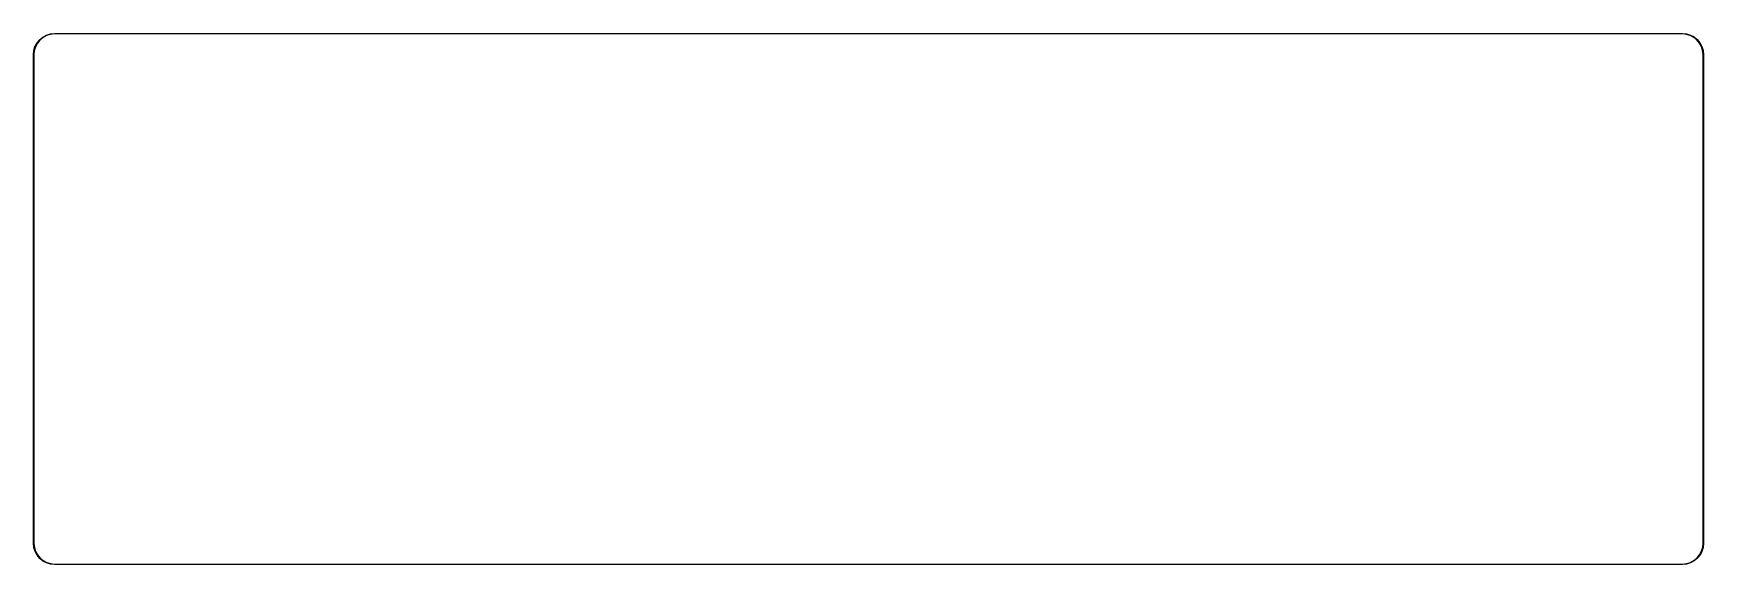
# Model space of a CAD drawing. Extents: x 17 to 335, y -118 to -17.
import ezdxf

# ---------------------------------------------------------------- set-up
doc = ezdxf.new("R2010")
doc.units = 0
doc.layers.add('BLACK', color=7, linetype='CONTINUOUS')

msp = doc.modelspace()

# ---------------------------------------------------------------- linework, layer by layer
at = {"layer": 'BLACK', "linetype": 'CONTINUOUS'}
for p, q in [((17.2577, -19.4522), (17.6242, -18.763)), ((17.7102, -18.8142), (17.3483, -19.4949)), ((17.6242, -18.763), (17.6245, -18.7623)), ((17.6245, -18.7623), (17.6271, -18.7586)), ((17.6271, -18.7586), (17.6296, -18.7548)), ((17.6296, -18.7548), (18.123, -18.1499)), ((18.1974, -18.2169), (17.7102, -18.8142)), ((18.123, -18.1499), (18.1234, -18.1493)), ((18.1234, -18.1493), (18.1266, -18.1462)), ((18.1266, -18.1462), (18.1298, -18.1429)), ((18.1298, -18.1429), (18.7314, -17.6453)), ((18.7913, -17.7255), (18.1974, -18.2169)), ((18.7314, -17.6453), (18.7319, -17.6449)), ((18.7314, -17.6453), (18.7314, -17.6453)), ((18.7314, -17.6453), (18.7314, -17.6453)), ((18.7319, -17.6449), (18.7357, -17.6424)), ((18.7357, -17.6424), (18.7394, -17.6399)), ((18.7394, -17.6399), (19.4261, -17.2686)), ((19.4694, -17.3589), (18.7913, -17.7255)), ((19.4261, -17.2686), (19.4262, -17.2686)), ((19.4262, -17.2686), (19.4268, -17.2682)), ((19.4262, -17.2686), (19.4262, -17.2686)), ((19.4268, -17.2682), (19.4309, -17.2666)), ((19.4309, -17.2666), (19.4352, -17.2648)), ((19.4352, -17.2648), (20.1809, -17.0339)), ((20.2058, -17.1309), (19.4694, -17.3589)), ((20.1809, -17.0339), (20.1816, -17.0337)), ((20.1816, -17.0337), (20.186, -17.0329)), ((20.186, -17.0329), (20.1905, -17.032)), ((20.1905, -17.032), (20.9668, -16.9504)), ((20.9748, -17.0501), (20.2058, -17.1309)), ((20.9668, -16.9504), (20.9675, -16.9503)), ((20.9675, -16.9503), (20.9697, -16.9503)), ((20.9697, -16.9503), (20.9719, -16.9501)), ((20.9719, -16.9501), (20.9975, -16.95)), ((21.0002, -17.05), (20.9748, -17.0501)), ((20.9975, -16.95), (20.9976, -16.95)), ((20.9976, -16.95), (331.002, -16.95)), ((330.998, -17.05), (21.0002, -17.05)), ((331.767, -17.1255), (330.998, -17.05)), ((331.002, -16.95), (331.005, -16.9502)), ((331.005, -16.9502), (331.005, -16.9502)), ((331.005, -16.9502), (331.782, -17.0264)), ((332.505, -17.3483), (331.767, -17.1255)), ((331.782, -17.0264), (331.782, -17.0264)), ((331.782, -17.0264), (331.782, -17.0264)), ((331.782, -17.0264), (331.783, -17.0265)), ((331.783, -17.0265), (331.787, -17.0274)), ((331.787, -17.0274), (331.791, -17.0283)), ((331.791, -17.0283), (332.539, -17.2539)), ((333.186, -17.7102), (332.505, -17.3483)), ((332.539, -17.2539), (332.539, -17.2542)), ((332.539, -17.2542), (332.544, -17.2559)), ((332.544, -17.2559), (332.548, -17.2577)), ((332.548, -17.2577), (333.237, -17.6242)), ((333.783, -18.1974), (333.186, -17.7102)), ((333.237, -17.6242), (333.237, -17.6242)), ((333.237, -17.6242), (333.238, -17.6245)), ((333.238, -17.6245), (333.241, -17.6271)), ((333.241, -17.6271), (333.245, -17.6296)), ((333.245, -17.6296), (333.85, -18.123)), ((334.274, -18.7913), (333.783, -18.1974)), ((333.85, -18.123), (333.851, -18.1234)), ((333.851, -18.1234), (333.854, -18.1266)), ((333.854, -18.1266), (333.857, -18.1298)), ((333.857, -18.1298), (334.355, -18.7314)), ((334.641, -19.4694), (334.274, -18.7913)), ((334.355, -18.7314), (334.355, -18.7314)), ((334.355, -18.7314), (334.355, -18.7314)), ((334.355, -18.7314), (334.355, -18.7319)), ((334.355, -18.7319), (334.358, -18.7357)), ((334.358, -18.7357), (334.36, -18.7394)), ((334.36, -18.7394), (334.731, -19.4261)), ((16.95, -20.9976), (16.9502, -20.9951)), ((16.95, -114), (16.95, -20.9976)), ((16.9502, -20.9951), (17.0264, -20.2182)), ((17.0264, -20.2182), (17.0265, -20.2175)), ((17.0264, -20.2182), (17.0264, -20.2182)), ((17.0264, -20.2182), (17.0264, -20.2182)), ((17.0265, -20.2175), (17.0274, -20.2131)), ((17.0274, -20.2131), (17.0283, -20.2086)), ((17.0283, -20.2086), (17.2539, -19.4613)), ((17.1255, -20.2328), (17.05, -21.0024)), ((17.05, -21.0024), (17.05, -114)), ((17.3483, -19.4949), (17.1255, -20.2328)), ((17.2539, -19.4613), (17.2542, -19.4606)), ((17.2542, -19.4606), (17.2559, -19.4565)), ((17.2559, -19.4565), (17.2577, -19.4522)), ((334.869, -20.2058), (334.641, -19.4694)), ((334.731, -19.4261), (334.731, -19.4262)), ((334.731, -19.4262), (334.731, -19.4262)), ((334.731, -19.4262), (334.732, -19.4268)), ((334.732, -19.4268), (334.733, -19.4309)), ((334.733, -19.4309), (334.735, -19.4352)), ((334.735, -19.4352), (334.966, -20.1809)), ((334.95, -20.9748), (334.869, -20.2058)), ((334.95, -21.0002), (334.95, -20.9748)), ((334.95, -113.998), (334.95, -21.0002)), ((334.95, -21.0002), (334.95, -21.0002)), ((334.966, -20.1809), (334.966, -20.1816)), ((334.966, -20.1816), (334.967, -20.186)), ((334.967, -20.186), (334.968, -20.1905)), ((334.968, -20.1905), (335.05, -20.9668)), ((335.05, -20.9668), (335.05, -20.9675)), ((335.05, -20.9675), (335.05, -20.9697)), ((335.05, -20.9697), (335.05, -20.9719)), ((335.05, -20.9719), (335.05, -20.9975)), ((335.05, -20.9975), (335.05, -20.9976)), ((335.05, -20.9976), (335.05, -114.002)), ((16.95, -114.002), (16.95, -114)), ((16.95, -114), (16.95, -114)), ((16.95, -114), (16.95, -114)), ((16.95, -114.003), (16.95, -114.002)), ((16.9501, -114.028), (16.95, -114.003)), ((16.9503, -114.03), (16.9501, -114.028)), ((16.9503, -114.032), (16.9503, -114.03)), ((16.9504, -114.033), (16.9503, -114.032)), ((17.032, -114.81), (16.9504, -114.033)), ((17.05, -114), (17.0501, -114.025)), ((17.0501, -114.025), (17.1309, -114.794)), ((334.875, -114.767), (334.95, -113.998)), ((335.05, -114.005), (334.974, -114.782)), ((335.05, -114.002), (335.05, -114.005)), ((335.05, -114.005), (335.05, -114.005)), ((17.0329, -114.814), (17.032, -114.81)), ((17.0337, -114.818), (17.0329, -114.814)), ((17.0339, -114.819), (17.0337, -114.818)), ((17.2648, -115.565), (17.0339, -114.819)), ((17.1309, -114.794), (17.3589, -115.531)), ((17.2665, -115.569), (17.2648, -115.565)), ((17.2682, -115.573), (17.2665, -115.569)), ((17.2686, -115.574), (17.2682, -115.573)), ((17.6399, -116.261), (17.2686, -115.574)), ((17.2686, -115.574), (17.2686, -115.574)), ((17.2686, -115.574), (17.2686, -115.574)), ((17.3589, -115.531), (17.7255, -116.209)), ((17.6424, -116.264), (17.6399, -116.261)), ((17.6449, -116.268), (17.6424, -116.264)), ((17.6453, -116.269), (17.6449, -116.268)), ((18.1429, -116.87), (17.6453, -116.269)), ((17.7255, -116.209), (18.2169, -116.803)), ((18.1462, -116.873), (18.1429, -116.87)), ((18.1493, -116.877), (18.1462, -116.873)), ((18.1499, -116.877), (18.1493, -116.877)), ((18.7548, -117.37), (18.1499, -116.877)), ((18.1499, -116.877), (18.1499, -116.877)), ((18.1499, -116.877), (18.1499, -116.877)), ((18.2169, -116.803), (18.8142, -117.29)), ((18.7586, -117.373), (18.7548, -117.37)), ((18.7623, -117.375), (18.7586, -117.373)), ((18.763, -117.376), (18.7623, -117.375)), ((19.4522, -117.742), (18.763, -117.376)), ((18.8142, -117.29), (19.4949, -117.652)), ((19.4949, -117.652), (20.2328, -117.875)), ((331.794, -117.869), (332.531, -117.641)), ((332.531, -117.641), (333.209, -117.275)), ((333.261, -117.36), (332.574, -117.731)), ((333.209, -117.275), (333.803, -116.783)), ((333.264, -117.358), (333.261, -117.36)), ((333.268, -117.355), (333.264, -117.358)), ((333.269, -117.355), (333.268, -117.355)), ((333.87, -116.857), (333.269, -117.355)), ((333.803, -116.783), (334.29, -116.186)), ((333.873, -116.854), (333.87, -116.857)), ((333.877, -116.851), (333.873, -116.854)), ((334.37, -116.245), (333.877, -116.85)), ((333.877, -116.85), (333.877, -116.85)), ((333.877, -116.85), (333.877, -116.85)), ((333.877, -116.85), (333.877, -116.851)), ((334.29, -116.186), (334.652, -115.505)), ((334.373, -116.241), (334.37, -116.245)), ((334.375, -116.238), (334.373, -116.241)), ((334.376, -116.237), (334.375, -116.238)), ((334.742, -115.548), (334.376, -116.237)), ((334.652, -115.505), (334.875, -114.767)), ((334.744, -115.544), (334.742, -115.548)), ((334.746, -115.539), (334.744, -115.544)), ((334.972, -114.791), (334.746, -115.539)), ((334.746, -115.539), (334.746, -115.539)), ((334.746, -115.539), (334.746, -115.539)), ((334.746, -115.539), (334.746, -115.539)), ((334.973, -114.787), (334.972, -114.791)), ((334.974, -114.783), (334.973, -114.787)), ((334.974, -114.782), (334.974, -114.782)), ((334.974, -114.782), (334.974, -114.782)), ((334.974, -114.782), (334.974, -114.783)), ((19.4565, -117.744), (19.4522, -117.742)), ((19.4606, -117.746), (19.4565, -117.744)), ((19.4613, -117.746), (19.4606, -117.746)), ((20.2086, -117.972), (19.4613, -117.746)), ((19.4613, -117.746), (19.4613, -117.746)), ((19.4613, -117.746), (19.4613, -117.746)), ((20.2131, -117.973), (20.2086, -117.972)), ((20.2175, -117.974), (20.2131, -117.973)), ((20.2182, -117.974), (20.2175, -117.974)), ((20.9951, -118.05), (20.2182, -117.974)), ((20.2182, -117.974), (20.2182, -117.974)), ((20.2182, -117.974), (20.2182, -117.974)), ((20.2328, -117.875), (21.0024, -117.95)), ((20.9976, -118.05), (20.9951, -118.05)), ((20.9951, -118.05), (20.9951, -118.05)), ((331.002, -118.05), (20.9976, -118.05)), ((21.0024, -117.95), (331, -117.95)), ((331, -117.95), (331.025, -117.95)), ((331.003, -118.05), (331.002, -118.05)), ((331.028, -118.05), (331.003, -118.05)), ((331.025, -117.95), (331.794, -117.869)), ((331.03, -118.05), (331.028, -118.05)), ((331.032, -118.05), (331.03, -118.05)), ((331.033, -118.05), (331.032, -118.05)), ((331.81, -117.968), (331.033, -118.05)), ((331.814, -117.967), (331.81, -117.968)), ((331.818, -117.966), (331.814, -117.967)), ((331.819, -117.966), (331.818, -117.966)), ((332.565, -117.735), (331.819, -117.966)), ((331.819, -117.966), (331.819, -117.966)), ((332.569, -117.733), (332.565, -117.735)), ((332.573, -117.732), (332.569, -117.733)), ((332.574, -117.731), (332.573, -117.732)), ((332.574, -117.731), (332.574, -117.731)), ((332.574, -117.731), (332.574, -117.731))]:
    msp.add_line(p, q, dxfattribs=at)

doc.saveas('drawing.dxf')
